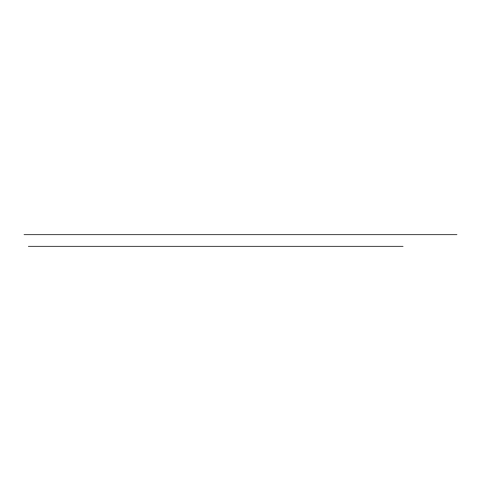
<?xml version="1.0" encoding="UTF-8"?>
<svg xmlns="http://www.w3.org/2000/svg" width="481" height="481" viewBox="0 0 481 481"><rect width="100%" height="100%" fill="white"/><g stroke="black" fill="none" stroke-linecap="round" stroke-linejoin="round"><path stroke-width="0.72" d="M24.05 234.704L456.95 234.704M28.379 246.296L403.06 246.296"/></g></svg>
